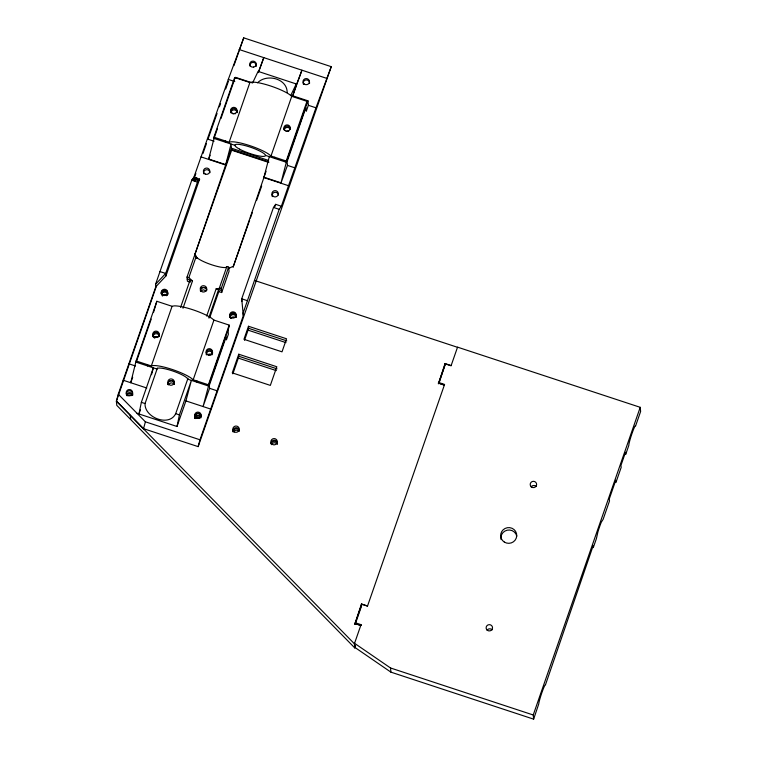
<?xml version="1.0" encoding="UTF-8"?>
<svg xmlns="http://www.w3.org/2000/svg" width="757" height="757" viewBox="0 0 757 757"><rect width="100%" height="100%" fill="white"/><g stroke="black" fill="none" stroke-linecap="round" stroke-linejoin="round"><path stroke-width="1.14" d="M157.39 368.11L145.06 403.557C144.227 417.495 169.18 427.27 175.69 413.653L188.02 378.197M151.514 374.687L153.34 367.845L141.351 402.336L138.966 413.965L140.509 409.509M177.015 426.494L179.409 414.874L191.398 380.374L185.919 400.907L177.015 426.494L137.055 413.331M118.262 394.208L116.436 401.049L143.546 428.68L198.145 446.63L331.254 66.673L243.726 37.85L228.292 79.4L193.934 177.129L191.758 180.223L155.554 284.32L155.791 286.818L118.262 394.208L145.391 421.81L199.971 439.789L198.145 446.63M210.134 155.194L208.591 159.386L214.032 138.446L217.486 128.501M143.546 428.68L145.391 421.81M200.974 156.879L225.614 164.998L231.065 144.057L231.614 150.208L194.833 254.589L196.716 258.326M331.254 66.673L315.972 107.806L288.512 185.711L263.862 177.592L269.312 156.652M307.938 100.813L308.354 105.299L306.263 111.317L305.913 107.57L287.102 161.648L287.461 165.395L280.894 183.203L286.335 162.263L307.938 100.813L290.906 95.202L296.252 83.951L258.099 71.376L252.592 82.967L235.465 77.328L234.784 78.775L234.661 77.526L249.886 82.541L251.939 82.135A22.899 4.343 19.2 0 1 289.477 94.493L291.748 96.328L306.973 101.343L307.087 102.592M355.563 645.712L354.787 647.935L116.777 405.355L116.379 401.191L156.415 286.08M193.934 177.129L199.593 179.163L197.463 182.106L165.688 273.466L155.554 284.32M132.693 377.27L130.734 382.73L136.099 360.947L156.85 301.286L172.076 306.301L174.129 305.885A22.899 4.343 19.2 0 1 211.667 318.252L213.938 320.088L229.163 325.103L229.276 326.352L208.525 386.023L203.046 406.547L209.566 388.313L209.292 385.398L226.154 336.922L226.428 339.836L228.377 334.244L227.98 330.08M234.869 145.306L214.032 138.446L213.909 137.197L234.661 77.526M155.791 286.818L165.925 275.964L199.593 179.163M151.201 319.104L136.222 362.196L157.059 369.066A16.19 3.075 19.2 0 1 172.057 370.76A16.19 3.075 19.2 0 1 187.689 379.153L208.525 386.023L208.412 384.774L229.163 325.103M153.51 312.48L156.85 301.286M220.949 118.556L234.396 79.882M136.099 360.947L151.324 365.962L172.076 306.301M213.909 137.197L229.134 142.212L249.886 82.541M194.833 254.589L231.453 148.211L268.612 160.456M189.316 281.888L187.414 281.263L187.017 277.1L194.417 255.847L196.224 256.443A16.19 3.075 19.2 0 0 211.856 264.836A16.19 3.075 19.2 0 0 226.854 266.53L228.661 267.126L229.059 271.29L221.669 292.543L218.811 291.606L218.612 289.524L208.733 317.94M182.995 308.25L192.505 280.923L188.824 277.696L196.224 256.443M180.573 307.446L190.073 280.118L190.272 282.2M206.68 316.048L216.19 288.72L219.028 288.483L219.464 287.783L226.854 266.53M209.689 317.836L218.811 291.606M221.669 292.543L221.271 288.379L228.661 267.126M208.412 384.774L193.186 379.759L213.938 320.088M265.499 155.393L286.335 162.263L286.222 161.014L270.997 155.999L291.748 96.328M249.621 220.211L233.08 267.183L266.057 171.3M286.222 161.014L306.973 101.343M288.512 185.711L281.377 206.226L275.671 204.343L273.485 207.437L241.71 298.807L241.947 301.305M274.895 206.576L275.671 204.343M281.377 206.226L279.191 209.32L243.082 313.152L243.319 315.65L199.971 439.789M238.758 354.219L232.276 372.87L270.334 385.398L276.816 366.757L238.758 354.219L238.957 356.301L232.853 373.854M248.485 326.258L243.953 339.306L282.011 351.835L286.543 338.786L248.485 326.258L248.684 328.339L244.52 340.3M367.533 606.016L361.818 604.133L354.749 624.374L361.411 604.105L367.495 606.111L444.577 384.442L438.871 382.559L438.946 383.392L445.353 363.918L451.058 365.792L457.55 347.151L640.223 407.323L640.621 411.486L635.558 426.03A10.456 0.889 -71.8 0 0 631.981 433.562A10.456 0.889 -71.8 0 0 628.812 445.419L625.708 454.37L625.509 452.289L620.967 465.347L621.166 467.419L615.98 482.323L615.782 480.241L609.3 498.891L609.499 500.973L603.149 519.264L601.285 522.235A10.456 0.889 -71.8 0 0 597.907 531.934L596.402 538.643L593.28 547.604L593.119 545.854L545.39 685.047A10.456 0.889 -71.8 0 0 541.965 692.409A10.456 0.889 -71.8 0 0 538.7 704.114L533.628 719.15L390.905 672.14L354.957 647.472L354.56 643.308L390.517 667.977L533.231 714.987L533.628 719.15M445.353 363.918L438.388 383.827L445.05 363.568L451.144 365.574M355.799 622.519L361.515 606.064M354.787 647.935L354.399 643.772L361.042 624.667L355.336 622.784L355.412 623.617L361.127 625.5L361.042 624.667M533.231 714.987L640.223 407.323M194.691 176.911L195.874 173.58M202.933 153.548L206.462 143.537M208.033 139.089L217.051 113.503M219.407 106.822L220.59 103.491M225.681 89.023L228.434 81.236M233.922 65.66L239.023 51.202M239.808 48.978L243.726 37.85M250.397 218.007L252.346 212.49M256.632 200.34L261.685 185.995M258.61 72.038L263.796 57.636L326.579 78.312M258.213 72.625L263.796 57.636L239.061 49.489M200.927 291.549L202.602 289.988A3.142 1.183 -17.2 0 1 203.368 289.808L206.301 290.962M196.763 178.141L194.606 181.16L192.713 178.889L196.763 178.141L198.429 180.772L199.555 179.267M257.569 82.787C266.511 73.448 287.291 78.387 287.168 92.543M228.217 268.669L233.005 266.35M229.134 142.212L231.188 141.796A22.899 4.343 19.2 0 1 268.735 154.163L270.997 155.999M151.324 365.962L153.378 365.555A22.899 4.343 19.2 0 1 190.915 377.923L193.186 379.759M192.713 178.889L198.429 180.772M296.271 85.163L301.939 70.212L292.505 96.413L296.365 85.191L296.157 83.913M308.354 105.299L315.972 107.806M228.292 79.4L234.812 81.548M207.541 139.061L214.061 141.218M287.461 165.395L295.069 167.903M231.585 149.64L268.744 161.875M231.614 150.208L268.782 162.452M208.544 158.97L225.577 164.581M263.824 177.176L280.856 182.787M197.463 182.106L191.758 180.223L193.66 180.024L192.24 179.541M273.485 207.437L279.191 209.32M255.308 280.696L457.493 347.293M187.017 277.1L188.824 277.696M219.464 287.783L221.271 288.379M187.216 279.182L192.505 280.923M216.19 288.72L221.47 290.461M159.982 271.593L165.688 273.466L165.925 275.964M247.425 300.69L241.71 298.807L243.319 315.65M438.312 382.957L444.397 384.963M439.902 383.704L443.706 384.963M248.684 328.339L286.742 340.868M247.908 330.09L286.023 342.647M238.957 356.301L277.015 368.839M238.181 358.061L276.296 370.618M209.566 388.313L217.183 390.82M129.002 363.852L135.522 366M123.126 380.222L146.792 388.019M185.919 400.907L210.654 409.054M141.351 402.336L145.06 403.557M175.69 413.653L179.409 414.874M354.664 623.494L360.748 625.5M116.379 401.191L354.399 643.772M194.757 253.756L197.104 258.421M445.05 363.568L445.135 364.439M390.517 667.977L390.905 672.14M361.818 604.133L361.903 604.966M361.411 604.105L361.486 604.975M274.8 157.248L274.923 158.497M225.331 140.953L225.444 142.202M196.99 381.008L197.113 382.257M147.52 364.713L147.634 365.962M130.28 415.356L130.668 419.52M284.272 129.542A3.217 3.151 -5.4 0 1 290.205 129.144M206.349 354.919A3.217 3.151 -5.4 0 1 212.395 352.894M284.045 129.92A3.217 3.151 -5.4 0 1 286.581 126.211A3.217 3.151 -5.4 0 1 290.357 128.671M212.433 354.049A3.217 3.151 -5.4 0 1 212.064 354.787M206.5 354.446A3.217 3.151 -5.4 0 1 206.235 353.67M206.178 352.857A3.217 3.151 -5.4 0 1 209.604 349.904A3.217 3.151 -5.4 0 1 212.594 353.245M230.762 112.367A3.217 3.151 -5.4 0 1 234.131 108.601A3.217 3.151 -5.4 0 1 236.96 112.746M152.952 336.127A3.217 3.151 -5.4 0 1 156.32 332.361A3.217 3.151 -5.4 0 1 159.15 336.505M153.69 337.584A3.217 3.151 -5.4 0 1 153.217 336.903M153.018 336.553A3.217 3.151 -5.4 0 1 159.377 336.127M230.828 112.793A3.217 3.151 -5.4 0 1 237.196 112.367M207.664 354.853A3.217 3.151 -5.4 0 1 211.572 354.588M208.44 355.222A3.217 3.151 -5.4 0 1 210.9 355.061M154.381 337.3A3.217 3.151 -5.4 0 1 158.289 337.035M154.466 338.133A3.217 3.151 -5.4 0 1 156.794 337.357M126.466 394.946A3.217 3.151 -5.4 0 1 129.532 390.782A3.217 3.151 -5.4 0 1 132.551 394.955M195.599 418.574A3.217 3.151 -5.4 0 1 196.99 413.511A3.217 3.151 -5.4 0 1 201.23 416.691A3.217 3.151 -5.4 0 0 198.041 413.492A3.217 3.151 -5.4 0 0 194.748 416.587M230.185 317.278A3.217 3.151 -5.4 0 1 232.787 312.66A3.217 3.151 -5.4 0 1 236.08 316.805M231.311 318.47A3.217 3.151 -5.4 0 1 230.611 317.883M168.073 384.386A3.217 3.151 -5.4 0 1 171.016 380.629A3.217 3.151 -5.4 0 1 174.432 383.96M200.491 291.152A3.217 3.151 -5.4 0 1 203.018 287.452A3.217 3.151 -5.4 0 1 206.803 289.912M167.742 293.432A3.217 3.151 -5.4 0 1 167.202 294.975M162.736 295.855A3.217 3.151 -5.4 0 1 162.112 295.315M161.373 293.858A3.217 3.151 -5.4 0 1 163.909 290.149A3.217 3.151 -5.4 0 1 167.685 292.609M232.976 113.919A3.217 3.151 -5.4 0 1 235.427 113.758M286.25 131.472A3.217 3.151 -5.4 0 1 288.71 131.302M272.283 196.583A3.217 3.113 -0.9 0 1 274.441 192.382A3.217 3.113 -0.9 0 1 278.453 195.003M203.69 173.798A3.217 3.113 -0.9 0 1 206.159 169.767A3.217 3.113 -0.9 0 1 209.973 172.662M303.491 84.424A3.217 3.113 -0.9 0 1 305.752 79.996A3.217 3.113 -0.9 0 1 309.594 83.251M256.311 65.698A3.217 3.113 -0.9 0 1 256.14 66.502M249.942 66.105A3.217 3.113 -0.9 0 1 252.469 62.443A3.217 3.113 -0.9 0 1 256.254 64.894M126.58 394.709A3.217 3.151 -5.4 0 1 132.778 395.135M195.145 418.167A3.217 3.151 -5.4 0 1 194.842 417.4M194.909 418.252A3.217 3.151 -5.4 0 1 200.946 416.785M230.705 318.366A3.217 3.151 -5.4 0 1 231.954 317.297L232.749 317.022A3.217 3.151 -5.4 0 1 235.162 317.486M166.597 295.741A3.217 3.151 -5.4 0 0 165.518 290.404A3.217 3.151 -5.4 0 0 161.326 294.009A3.217 3.151 -5.4 0 1 167.713 293.593M161.601 294.17A3.217 3.151 -5.4 0 1 167.799 294.549M162.197 295.807A3.217 3.151 -5.4 0 1 166.663 294.927M229.939 317.543A3.217 3.151 -5.4 0 1 236.307 317.117M126.674 395.665A3.217 3.151 -5.4 0 1 132.153 394.634M127.763 395.854A3.217 3.151 -5.4 0 1 131.671 395.627M195.126 418.394A3.217 3.151 -5.4 0 1 201.031 417.741M196.139 418.536A3.217 3.151 -5.4 0 1 200.028 418.11M229.901 317.401A3.217 3.151 -5.4 0 1 232.853 313.644A3.217 3.151 -5.4 0 1 236.269 316.975M233.08 431.679A3.217 3.151 -5.4 0 1 235.749 427.724A3.217 3.151 -5.4 0 1 239.401 430.818M233.052 431.831A3.217 3.151 -5.4 0 1 239.373 430.96M233.62 431.793A3.217 3.151 -5.4 0 1 238.682 431.093M271.044 443.791A3.217 3.151 -5.4 0 1 274.252 440.233A3.217 3.151 -5.4 0 1 277.422 443.791M271.138 443.924A3.217 3.151 -5.4 0 1 277.516 443.924M271.508 444.671A3.217 3.151 -5.4 0 1 277.034 443.962M168.016 384.537A3.217 3.151 -5.4 0 1 170.968 380.771A3.217 3.151 -5.4 0 1 174.384 384.111M173.798 383.96A3.16 2.896 7 0 0 170.751 382.957L168.697 384.215A3.227 3.179 -12.5 0 0 168.319 384.963M200.501 291.048A3.113 3.047 -5.4 0 1 202.441 287.849M203.236 287.651A3.113 3.047 -5.4 0 1 206.689 290.31M501.077 539.571A8.043 7.863 -5.4 0 1 507.228 530.184A8.043 7.863 -5.4 0 1 516.794 536.164M531.13 486.883A3.217 3.151 -5.4 0 1 536.221 486.543M487.044 630.212A3.217 3.151 -5.4 0 1 492.145 629.871M253.576 67.089L252.743 67.136A3.198 3.028 3.5 0 1 250.539 66.086L250.075 65.424A3.198 3.028 3.5 0 1 255.346 62.121L255.857 62.736A3.255 3.085 3.5 0 1 253.586 67.089M239.581 149.157A16.19 3.075 19.2 0 0 265.064 156.093A16.19 3.075 19.2 0 0 245.911 145.808A16.19 3.075 19.2 0 0 239.581 149.157M200.435 287.792A3.227 3.17 32.3 0 0 202.45 291.88A3.227 3.094 -30.2 0 0 206.538 289.808A3.227 3.094 -30.2 0 0 204.532 285.9A3.227 3.17 32.3 0 0 200.435 287.792M196.11 417.864A3.217 3.151 -5.4 0 0 201.107 415.442A3.217 3.151 -5.4 0 0 196.479 412.423A3.217 3.151 -5.4 0 0 196.11 417.864M127.971 395.504A3.217 3.151 -5.4 0 0 132.607 392.457A3.217 3.151 -5.4 0 0 127.611 390.063A3.217 3.151 -5.4 0 0 127.971 395.504M231.235 317.637A3.217 3.151 -5.4 0 0 236.165 315.082A3.217 3.151 -5.4 0 0 231.462 312.187A3.217 3.151 -5.4 0 0 231.235 317.637M174.11 383.042A3.227 3.094 -30.2 0 0 172.113 379.125A3.227 3.17 32.3 0 0 168.007 381.026A3.227 3.17 32.3 0 0 170.032 385.114A3.227 3.094 -30.2 0 0 174.11 383.042M162.66 295.022A3.217 3.151 -5.4 0 0 167.657 292.599A3.217 3.151 -5.4 0 0 163.029 289.581A3.217 3.151 -5.4 0 0 162.66 295.022M273.135 196.262A3.217 3.151 -5.4 0 0 278.292 194.18A3.217 3.151 -5.4 0 0 273.883 190.859A3.217 3.151 -5.4 0 0 273.135 196.262M205.147 174.015A3.217 3.151 -5.4 0 0 209.812 171.016A3.217 3.151 -5.4 0 0 204.844 168.574A3.217 3.151 -5.4 0 0 205.147 174.015M304.456 84.159A3.227 3.056 3.5 0 0 309.462 81.841A3.227 3.056 3.5 0 0 304.816 78.87A3.227 3.056 3.5 0 0 304.456 84.159M207.484 354.427A3.217 3.151 -5.4 0 0 212.48 351.996A3.217 3.151 -5.4 0 0 207.853 348.986A3.217 3.151 -5.4 0 0 207.484 354.427M154.201 336.874A3.217 3.151 -5.4 0 0 159.197 334.452A3.217 3.151 -5.4 0 0 154.57 331.434A3.217 3.151 -5.4 0 0 154.201 336.874M234.424 431.916A3.217 3.151 -5.4 0 0 239.24 429.153A3.217 3.151 -5.4 0 0 234.405 426.465A3.217 3.151 -5.4 0 0 234.424 431.916M272.113 444.208A3.217 3.151 -5.4 0 0 277.27 442.126A3.217 3.151 -5.4 0 0 272.861 438.805A3.217 3.151 -5.4 0 0 272.113 444.208M285.294 130.668A3.217 3.151 -5.4 0 0 290.291 128.245A3.217 3.151 -5.4 0 0 285.663 125.227A3.217 3.151 -5.4 0 0 285.294 130.668M232.011 113.115A3.217 3.151 -5.4 0 0 237.007 110.692A3.217 3.151 -5.4 0 0 232.38 107.674A3.217 3.151 -5.4 0 0 232.011 113.115M504.361 542.097A8.043 7.863 -5.4 0 0 516.738 535.795A8.043 7.863 -5.4 0 0 505.023 528.481A8.043 7.863 -5.4 0 0 504.361 542.097M487.536 630.411A3.217 3.151 -5.4 0 0 492.533 627.979A3.217 3.151 -5.4 0 0 487.905 624.97A3.217 3.151 -5.4 0 0 487.536 630.411M531.613 487.082A3.217 3.151 -5.4 0 0 536.618 484.66A3.217 3.151 -5.4 0 0 531.991 481.641A3.217 3.151 -5.4 0 0 531.613 487.082"/></g></svg>
